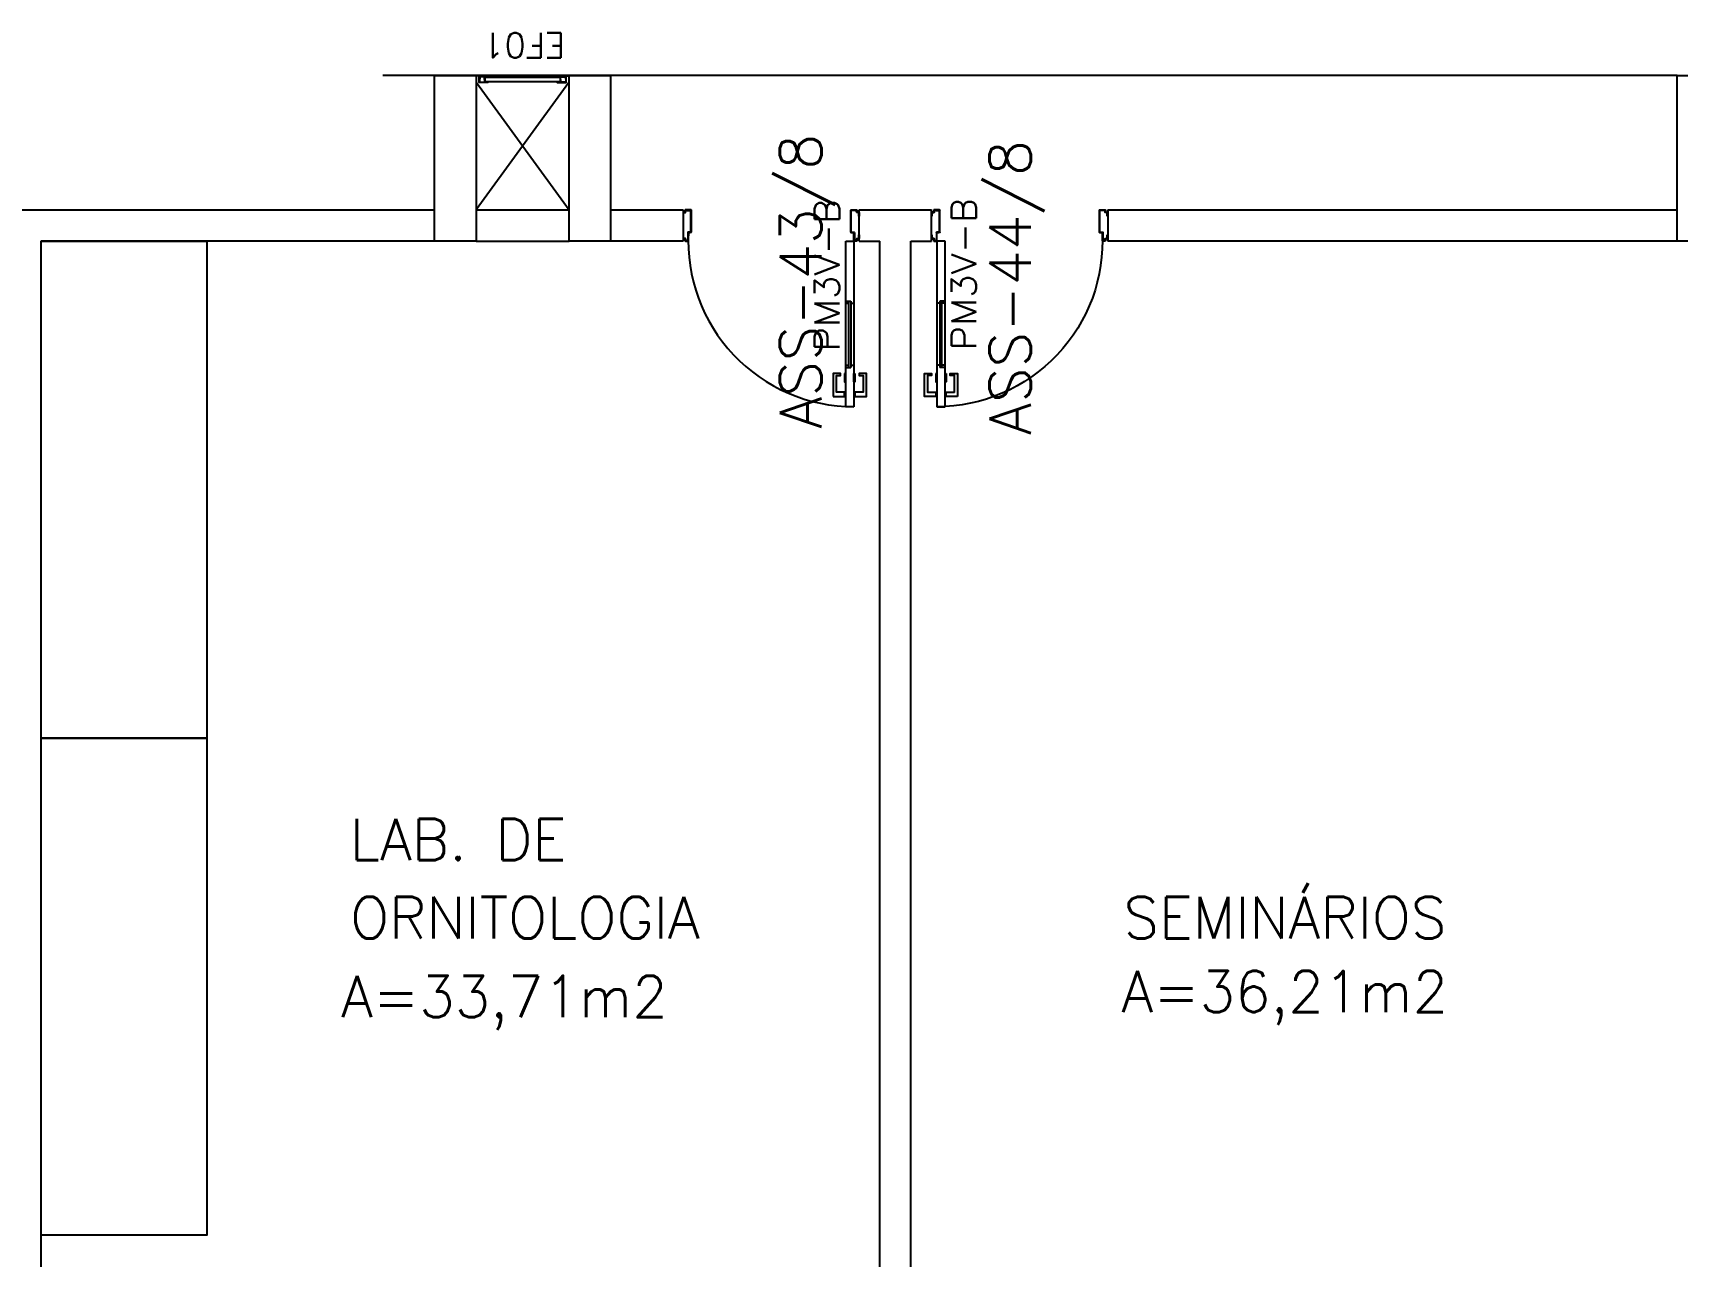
# Model space of a CAD drawing. Header units: millimetres. Extents: x 2046 to 2564, y 885 to 1120.
# Drawn here: x 2268.92 to 2276.86, y 925.68 to 931.58 of the extents above; entities that cross this region are included whole.
import ezdxf

# ---------------------------------------------------------------- set-up
doc = ezdxf.new("R2010")
doc.units = ezdxf.units.MM
doc.header["$LTSCALE"] = 10
doc.linetypes.add('HIDDEN', pattern=[0.375, 0.25, -0.125])
for name, color, linetype in [('AR-ALV', 2, 'Continuous'), ('AR-BANCADAS', 1, 'Continuous'), ('AR-ESQ', 1, 'Continuous'), ('AR-ESTC', 3, 'Continuous'), ('AR-PORTA', 1, 'Continuous'), ('AR-PROJ', 1, 'HIDDEN'), ('AR-SHAFT', 1, 'Continuous'), ('BC- VISTA', 1, 'Continuous'), ('DT-ESQ-PERFIL CADEIRA-C', 2, 'Continuous'), ('DT-ESQ-PERFIL CADEIRA-V', 1, 'Continuous'), ('DT-ESQ-VENEZIANA-C', 1, 'Continuous'), ('DT-ESQ-VENEZIANA-V', 1, 'Continuous'), ('DT-TXTESQ', 2, 'Continuous'), ('DT-TXTMOD', 1, 'Continuous'), ('ENDEREÇO', 2, 'Continuous'), ('maçaneta', 1, 'Continuous'), ('mov', 1, 'Continuous'), ('PM-PERFIL U-C', 2, 'Continuous'), ('PM-TXT', 2, 'Continuous'), ('PM-VIDRO', 2, 'Continuous'), ('pm1', 2, 'Continuous'), ('pm2', 1, 'Continuous'), ('TEXTO', 2, 'Continuous'), ('Área', 2, 'Continuous')]:
    doc.layers.add(name, color=color, linetype=linetype)
doc.styles.add('S10', font='simplex.shx', dxfattribs={"height": 0.1})
doc.styles.add('S12', font='simplex.shx', dxfattribs={"width": 1.1, "height": 0.12})
doc.styles.add('UNB-100', font='simplex.shx', dxfattribs={"height": 0.2})
doc.styles.add('UNB1-100', font='simplex.shx', dxfattribs={"height": 0.2})

# ---------------------------------------------------------------- blocks, each defined once
blk = doc.blocks.new('BCL09')
at = {"layer": 'BC- VISTA'}
blk.add_lwpolyline([(0.8, 0), (0.8, -2.4), (0, -2.4), (0, 0)], close=True, dxfattribs=at)
blk = doc.blocks.new('EF01-P')
at = {"layer": 'DT-ESQ-PERFIL CADEIRA-C', "ltscale": 0.1}
for points in [[(0.01, 0.0015), (0.01, 0.003), (0.0015, 0.003, 1), (0.0015, 0), (0.015, 0, 0.414214), (0.0165, 0.0015), (0.0165, 0.0335), (0.043, 0.0335)], [(0.043, 0.0065), (0.018, 0.0065), (0.018, 0.0165), (0.0165, 0.0165), (0.0165, 0.0065, 0.414214), (0.018, 0.005), (0.043, 0.005), (0.0565, 0.005, 1), (0.0565, 0.008), (0.043, 0.008), (0.043, 0.02), (0.043, 0.032), (0.0565, 0.032, 1), (0.0565, 0.035), (0.043, 0.035), (0.0165, 0.035, 0.414214), (0.015, 0.0335), (0.015, 0.0015), (0.0015, 0.0015)], [(0.0415, 0.02), (0.0415, 0.032, -0.414214), (0.043, 0.0335), (0.0565, 0.0335)], [(0.0415, 0.02), (0.0415, 0.008, 0.414214), (0.043, 0.0065), (0.0565, 0.0065)], [(0.407, 0.0065), (0.432, 0.0065), (0.432, 0.0165), (0.4335, 0.0165), (0.4335, 0.0065, -0.414214), (0.432, 0.005), (0.407, 0.005), (0.3935, 0.005, -1), (0.3935, 0.008), (0.407, 0.008), (0.407, 0.02), (0.407, 0.032), (0.3935, 0.032, -1), (0.3935, 0.035), (0.407, 0.035), (0.4335, 0.035, -0.414214), (0.435, 0.0335), (0.435, 0.0015), (0.4485, 0.0015)], [(0.4085, 0.02), (0.4085, 0.032, 0.414214), (0.407, 0.0335), (0.3935, 0.0335)], [(0.4085, 0.02), (0.4085, 0.008, -0.414214), (0.407, 0.0065), (0.3935, 0.0065)], [(0.44, 0.0015), (0.44, 0.003), (0.4485, 0.003, -1), (0.4485, 0), (0.435, 0, -0.414214), (0.4335, 0.0015), (0.4335, 0.0335), (0.407, 0.0335)]]:
    blk.add_lwpolyline(points, format="xyb", dxfattribs=at)
at = {"layer": 'DT-ESQ-PERFIL CADEIRA-V', "ltscale": 0.1}
blk.add_line((0.015, 0), (0.435, 0), dxfattribs=at)
at = {"layer": 'DT-ESQ-VENEZIANA-C', "ltscale": 0.1}
for p, q in [((0.043, 0.0105), (0.407, 0.0105)), ((0.043, 0.009), (0.407, 0.009))]:
    blk.add_line(p, q, dxfattribs=at)
at = {"layer": 'DT-ESQ-VENEZIANA-V', "ltscale": 0.1}
blk.add_line((0.043, 0.031), (0.407, 0.031), dxfattribs=at)
at = {"layer": 'DT-TXTESQ', "ltscale": 0.1, "style": 'S12'}
blk.add_text('EF01', height=0.12, dxfattribs=at).set_placement((0.0192, -0.205))
at = {"layer": 'DT-TXTMOD', "ltscale": 0.1, "style": 'S10', "flags": 3}
blk.add_attdef('EF01', (0.0208, -0.14), '', height=0.1, dxfattribs=at)
blk = doc.blocks.new('PM3V-B')
at = {"layer": 'maçaneta'}
for points in [[(0.02, 0.9), (-0.035, 0.9), (-0.035, 0.79), (0, 0.79), (0, 0.8), (-0.02, 0.8), (-0.02, 0.8785, -0.414214), (-0.0185, 0.88), (0.02, 0.88)], [(0.125, 0.9), (0.07, 0.9), (0.07, 0.88), (0.1085, 0.88, -0.414214), (0.11, 0.8785), (0.11, 0.8), (0.09, 0.8), (0.09, 0.79), (0.125, 0.79)]]:
    blk.add_lwpolyline(points, format="xyb", close=True, dxfattribs=at)
for points in [[(0.02, 0.79), (0.02, 0.83), (0.025, 0.83), (0.025, 0.79)], [(0.07, 0.79), (0.07, 0.83), (0.065, 0.83), (0.065, 0.79)]]:
    blk.add_lwpolyline(points, close=True, dxfattribs=at)
at = {"layer": 'mov'}
blk.add_arc((0.025, 0.15), 0.8, 356.84716, 90, dxfattribs=at)
at = {"layer": 'PM-PERFIL U-C'}
for p, q in [((0, 0.12), (0, 0.1385)), ((0.002, 0.12), (0, 0.12)), ((0.0015, 0.14), (0.01, 0.14)), ((0.002, 0.138), (0.002, 0.12)), ((0.0105, 0.138), (0.002, 0.138)), ((0.01, 0.14), (0.01, 0.1485)), ((0.0115, 0.15), (0.0235, 0.15)), ((0.012, 0.148), (0.012, 0.1395)), ((0.023, 0.148), (0.012, 0.148)), ((0.023, 0.1085), (0.023, 0.148)), ((0.038, 0.107), (0.0245, 0.107)), ((0.025, 0.15), (0.025, 0.109)), ((0.025, 0.1485), (0.025, 0.109)), ((0.025, 0.109), (0.035, 0.109)), ((0.0385, 0.109), (0.025, 0.109)), ((0.038, 0.107), (0.038, 0.002)), ((0.04, 0.1075), (0.04, 0.0015)), ((0.81, 0.1075), (0.81, 0.0015)), ((0.8115, 0.109), (0.825, 0.109)), ((0.812, 0.107), (0.8255, 0.107)), ((0.812, 0.107), (0.812, 0.002)), ((0.8252, 0.109), (0.8152, 0.109)), ((0.825, 0.1485), (0.825, 0.109)), ((0.8385, 0.15), (0.8265, 0.15)), ((0.827, 0.148), (0.838, 0.148)), ((0.827, 0.1085), (0.827, 0.148)), ((0.838, 0.148), (0.838, 0.1395)), ((0.8395, 0.138), (0.848, 0.138)), ((0.84, 0.14), (0.84, 0.1485)), ((0.8485, 0.14), (0.84, 0.14)), ((0.848, 0.138), (0.848, 0.12)), ((0.848, 0.12), (0.85, 0.12)), ((0.85, 0.12), (0.85, 0.1385)), ((0, 0.03), (0.002, 0.03)), ((0, 0.0115), (0, 0.03)), ((0.01, 0.01), (0.0015, 0.01)), ((0.002, 0.03), (0.002, 0.012)), ((0.002, 0.012), (0.0105, 0.012)), ((0.01, 0.0015), (0.01, 0.01)), ((0.0385, 0), (0.0115, 0)), ((0.012, 0.0105), (0.012, 0.002)), ((0.012, 0.002), (0.038, 0.002)), ((0.8115, 0), (0.8385, 0)), ((0.838, 0.002), (0.812, 0.002)), ((0.8152, 0), (0.8402, 0)), ((0.838, 0.0105), (0.838, 0.002)), ((0.848, 0.012), (0.8395, 0.012)), ((0.84, 0.0015), (0.84, 0.01)), ((0.84, 0.01), (0.8485, 0.01)), ((0.8402, 0.01), (0.8502, 0.01)), ((0.8402, 0), (0.8402, 0.01)), ((0.85, 0.03), (0.848, 0.03)), ((0.848, 0.03), (0.848, 0.012)), ((0.85, 0.0115), (0.85, 0.03))]:
    blk.add_line(p, q, dxfattribs=at)
for centre, start, end in [((0.0015, 0.1385), 90, 180), ((0.0115, 0.1485), 90, 180), ((0.0105, 0.1395), 270, 0), ((0.0245, 0.1085), 180, 270), ((0.0235, 0.1485), 360, 90), ((0.0385, 0.1075), 0, 90), ((0.8115, 0.1075), 90, 180), ((0.8265, 0.1485), 90, 180), ((0.8255, 0.1085), 270, 0), ((0.8395, 0.1395), 180, 270), ((0.8385, 0.1485), 0, 90), ((0.8485, 0.1385), 0, 90), ((0.0015, 0.0115), 180, 270), ((0.0115, 0.0015), 180, 270), ((0.0105, 0.0105), 0, 90), ((0.0385, 0.0015), 269.93864, 0), ((0.8115, 0.0015), 180, 270.06136), ((0.8395, 0.0105), 90, 180), ((0.8385, 0.0015), 270, 0), ((0.8485, 0.0115), 270, 0)]:
    blk.add_arc(centre, 0.0015, start, end, dxfattribs=at)
at = {"layer": 'PM-VIDRO'}
for p, q in [((0.04, 0.45), (0.04, 0.75)), ((0.05, 0.75), (0.05, 0.45))]:
    blk.add_line(p, q, dxfattribs=at)
at = {"layer": 'pm1'}
for p, q in [((0.025, 0.95), (0.065, 0.95)), ((0.025, 0.75), (0.025, 0.95)), ((0.065, 0.95), (0.065, 0.76)), ((0.04, 0.75), (0.025, 0.75)), ((0.065, 0.76), (0.04, 0.76)), ((0.04, 0.75), (0.04, 0.76)), ((0.05, 0.76), (0.05, 0.75)), ((0.065, 0.75), (0.05, 0.75)), ((0.065, 0.76), (0.065, 0.75)), ((0.025, 0.15), (0.025, 0.45)), ((0.04, 0.45), (0.025, 0.45)), ((0.04, 0.44), (0.04, 0.45)), ((0.065, 0.44), (0.04, 0.44)), ((0.065, 0.45), (0.05, 0.45)), ((0.05, 0.45), (0.05, 0.44)), ((0.065, 0.45), (0.065, 0.44)), ((0.065, 0.44), (0.065, 0.15)), ((0.065, 0.15), (0.025, 0.15))]:
    blk.add_line(p, q, dxfattribs=at)
at = {"layer": 'pm2'}
for p, q in [((0.025, 0.45), (0.025, 0.75)), ((0.065, 0.75), (0.065, 0.45))]:
    blk.add_line(p, q, dxfattribs=at)
at = {"layer": 'PM-TXT', "style": 'S12', "width": 1.1}
blk.add_attdef('PM', (0.2154, 0.0213), '', height=0.12, rotation=90, dxfattribs=at)

msp = doc.modelspace()

# ---------------------------------------------------------------- linework, layer by layer
at = {"layer": 'AR-ALV'}
for p, q in [((2268.2859, 930.7274), (2270.8609, 930.7274)), ((2271.0609, 930.7274), (2271.5109, 930.7274)), ((2271.7109, 930.7274), (2272.0607, 930.7274)), ((2272.0607, 930.7274), (2272.0607, 930.5774)), ((2272.9109, 930.7274), (2273.2609, 930.7274)), ((2272.9109, 930.5774), (2272.9109, 930.7274)), ((2273.2609, 930.5774), (2273.2609, 930.7274)), ((2274.1111, 930.7274), (2276.8609, 930.7274)), ((2274.1111, 930.7274), (2274.1111, 930.5774)), ((2268.9609, 922.2524), (2268.9609, 930.5774)), ((2270.8609, 930.5774), (2268.9609, 930.5774)), ((2271.0609, 930.5774), (2271.5109, 930.5774)), ((2272.0607, 930.5774), (2271.7109, 930.5774)), ((2272.9109, 930.5774), (2273.0109, 930.5774)), ((2273.0109, 922.2524), (2273.0109, 930.5774)), ((2273.1609, 930.5774), (2273.2609, 930.5774)), ((2277.5109, 930.5774), (2274.1111, 930.5774))]:
    msp.add_line(p, q, dxfattribs=at)
at = {"layer": 'AR-ESTC'}
for points in [[(2270.8609, 930.5774), (2270.8609, 931.3774), (2271.0609, 931.3774), (2271.0609, 930.5774)], [(2271.5109, 930.5774), (2271.5109, 931.3774), (2271.7109, 931.3774), (2271.7109, 930.5774)], [(2276.8609, 930.5774), (2276.8609, 931.3774), (2277.0609, 931.3774), (2277.0609, 930.5774)]]:
    msp.add_lwpolyline(points, close=True, dxfattribs=at)
at = {"layer": 'AR-PROJ', "ltscale": 2.5}
msp.add_line((2276.8609, 931.3774), (2229.7109, 931.3774), dxfattribs=at)
at = {"layer": 'AR-SHAFT'}
for p, q in [((2271.5094, 931.3424), (2271.0609, 930.7274)), ((2271.0624, 931.3424), (2271.5109, 930.7274))]:
    msp.add_line(p, q, dxfattribs=at)
at = {"layer": 'TEXTO'}
msp.add_line((2273.1609, 922.2524), (2273.1609, 930.5774), dxfattribs=at)

# ---------------------------------------------------------------- block references
at = {"layer": 'AR-BANCADAS'}
for p in [(2268.9609, 930.5774), (2268.9609, 928.1774)]:
    msp.add_blockref('BCL09', p, dxfattribs=at)
at = {"layer": 'AR-ESQ', "rotation": 180}
msp.add_blockref('EF01-P', (2271.5109, 931.3774), dxfattribs=at)
at = {"layer": 'AR-PORTA'}
ref = msp.add_blockref('PM3V-B', (2272.9109, 930.7274), dxfattribs=dict(at, rotation=180))
ref.add_attrib('PM', 'PM3V-B', (2272.8155, 930.0431), dxfattribs={"layer": 'PM-TXT', "height": 0.12, "rotation": 90, "style": 'S12', "width": 1.1})
ref = msp.add_blockref('PM3V-B', (2273.2609, 930.7274), dxfattribs=dict(at, xscale=-1, rotation=180))
ref.add_attrib('PM', 'PM3V-B', (2273.4763, 930.0485), dxfattribs={"layer": 'PM-TXT', "height": 0.12, "rotation": 90, "style": 'S12', "width": 1.1})

# ---------------------------------------------------------------- texts
at = {"layer": 'ENDEREÇO', "style": 'UNB1-100'}
for s, p in [('ASS-43/8', (2272.7284, 929.6714)), ('ASS-44/8', (2273.7401, 929.6413))]:
    msp.add_text(s, height=0.2, rotation=90, dxfattribs=at).set_placement(p)
at = {"layer": 'TEXTO', "style": 'UNB-100'}
for s, p in [('LAB. DE', (2270.451, 927.5873)), ('SEMINÁRIOS', (2274.1871, 927.2104)), ('ORNITOLOGIA', (2270.453, 927.2104))]:
    msp.add_text(s, height=0.2, dxfattribs=at).set_placement(p)
at = {"layer": 'Área', "style": 'UNB-100'}
for s, p in [('A=33,71m2', (2270.4094, 926.8294)), ('A=36,21m2', (2274.1778, 926.8534))]:
    msp.add_text(s, height=0.2, dxfattribs=at).set_placement(p)

doc.saveas('drawing.dxf')
